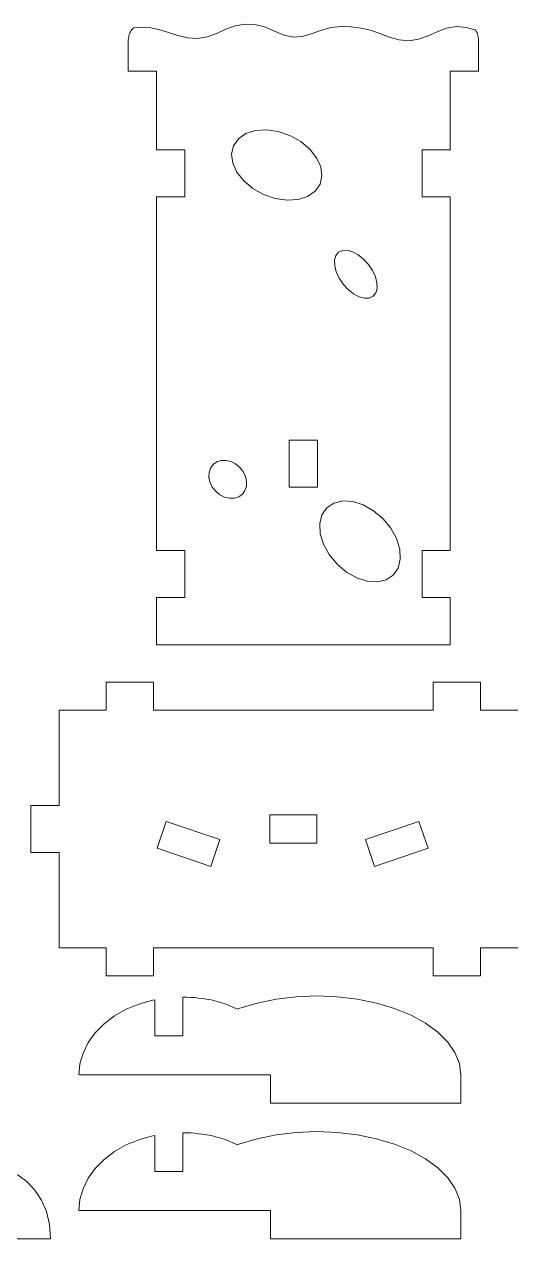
# Model space of a CAD drawing. Header units: millimetres. Extents: x -131 to 131, y -103 to 103.
# Drawn here: x -40.8 to 10.9, y -102.9 to 26 of the extents above; entities that cross this region are included whole.
import ezdxf

# ---------------------------------------------------------------- set-up
doc = ezdxf.new("R2010")
doc.units = ezdxf.units.MM
doc.header["$MEASUREMENT"] = 0
doc.layers.add('Camada 1', color=7, linetype='Continuous')

msp = doc.modelspace()

# ---------------------------------------------------------------- linework, layer by layer
at = {"layer": 'Camada 1', "color": 250, "lineweight": 20}
for points, knots in [([(-25.4898, 25.1605), (-25.4898, 25.1605), (-24.4826, 24.8338), (-24.4826, 24.8338), (-24.4826, 24.8338), (-24.4826, 24.8338), (-23.4493, 24.5841), (-23.4493, 24.5841), (-23.4493, 24.5841), (-23.4493, 24.5841), (-22.4019, 24.5104), (-22.4019, 24.5104), (-22.4019, 24.5104), (-22.4019, 24.5104), (-21.3644, 24.6864), (-21.3644, 24.6864), (-21.3644, 24.6864), (-21.3644, 24.6864), (-20.3664, 25.0575), (-20.3664, 25.0575), (-20.3664, 25.0575), (-20.3664, 25.0575), (-19.3991, 25.5006), (-19.3991, 25.5006), (-19.3991, 25.5006), (-19.3991, 25.5006), (-18.399, 25.8527), (-18.399, 25.8527), (-18.399, 25.8527), (-18.399, 25.8527), (-17.3572, 26.0284), (-17.3572, 26.0284), (-17.3572, 26.0284), (-17.3572, 26.0284), (-16.3017, 25.9959), (-16.3017, 25.9959), (-16.3017, 25.9959), (-16.3017, 25.9959), (-15.2719, 25.7514), (-15.2719, 25.7514), (-15.2719, 25.7514), (-15.2719, 25.7514), (-13.3183, 24.9016), (-13.3183, 24.9016), (-13.3183, 24.9016), (-13.3183, 24.9016), (-12.2829, 24.6677), (-12.2829, 24.6677), (-12.2829, 24.6677), (-12.2829, 24.6677), (-11.2407, 24.7404), (-11.2407, 24.7404), (-11.2407, 24.7404), (-11.2407, 24.7404), (-10.2223, 25.049), (-10.2223, 25.049), (-10.2223, 25.049), (-10.2223, 25.049), (-9.2239, 25.4064), (-9.2239, 25.4064), (-9.2239, 25.4064), (-9.2239, 25.4064), (-8.2062, 25.6706), (-8.2062, 25.6706), (-8.2062, 25.6706), (-8.2062, 25.6706), (-7.158, 25.786), (-7.158, 25.786), (-7.158, 25.786), (-7.158, 25.786), (-6.1015, 25.7687), (-6.1015, 25.7687), (-6.1015, 25.7687), (-6.1015, 25.7687), (-5.0541, 25.6339), (-5.0541, 25.6339), (-5.0541, 25.6339), (-5.0541, 25.6339), (-4.0275, 25.3874), (-4.0275, 25.3874), (-4.0275, 25.3874), (-4.0275, 25.3874), (-3.0284, 25.042), (-3.0284, 25.042), (-3.0284, 25.042), (-3.0284, 25.042), (-2.0332, 24.673), (-2.0332, 24.673), (-2.0332, 24.673), (-2.0332, 24.673), (-1.0074, 24.3876), (-1.0074, 24.3876), (-1.0074, 24.3876), (-1.0074, 24.3876), (0.0404, 24.2835), (0.0404, 24.2835), (0.0404, 24.2835), (0.0404, 24.2835), (1.079, 24.4359), (1.079, 24.4359), (1.079, 24.4359), (1.079, 24.4359), (2.0826, 24.7922), (2.0826, 24.7922), (2.0826, 24.7922), (2.0826, 24.7922), (3.0517, 25.2304), (3.0517, 25.2304), (3.0517, 25.2304), (3.0517, 25.2304), (4.0486, 25.6001), (4.0486, 25.6001), (4.0486, 25.6001), (4.0486, 25.6001), (5.0883, 25.7807), (5.0883, 25.7807), (5.0883, 25.7807), (5.0883, 25.7807), (6.1336, 25.7006), (6.1336, 25.7006), (6.1336, 25.7006), (6.1336, 25.7006), (7.0931, 25.4286), (7.0931, 25.4286), (7.0931, 25.4286), (7.0931, 25.4286), (7.1457, 25.3577), (7.1457, 25.3577), (7.1457, 25.3577), (7.1457, 25.3577), (7.2162, 25.2399), (7.2162, 25.2399), (7.2162, 25.2399), (7.2162, 25.2399), (7.2776, 25.1129), (7.2776, 25.1129), (7.2776, 25.1129), (7.2776, 25.1129), (7.3295, 24.976), (7.3295, 24.976), (7.3295, 24.976), (7.3295, 24.976), (7.3718, 24.8303), (7.3718, 24.8303), (7.3718, 24.8303), (7.3718, 24.8303), (7.4046, 24.6747), (7.4046, 24.6747), (7.4046, 24.6747), (7.4046, 24.6747), (7.4283, 24.51), (7.4283, 24.51), (7.4283, 24.51), (7.4283, 24.51), (7.4424, 24.3357), (7.4424, 24.3357), (7.4424, 24.3357), (7.4424, 24.3357), (7.4469, 24.1519), (7.4469, 24.1519), (7.4469, 24.1519), (7.4469, 24.1519), (7.4431, 21.0485), (7.4431, 21.0485), (7.4431, 21.0485), (7.4431, 21.0485), (4.443, 21.0485), (4.443, 21.0485), (4.443, 21.0485), (4.443, 21.0485), (4.443, 12.6972), (4.443, 12.6972), (4.443, 12.6972), (4.443, 12.6972), (1.443, 12.6972), (1.443, 12.6972), (1.443, 12.6972), (1.443, 12.6972), (1.443, 7.6973), (1.443, 7.6973), (1.443, 7.6973), (1.443, 7.6973), (4.443, 7.6973), (4.443, 7.6973), (4.443, 7.6973), (4.443, 7.6973), (4.443, -29.8308), (4.443, -29.8308), (4.443, -29.8308), (4.443, -29.8308), (1.443, -29.8308), (1.443, -29.8308), (1.443, -29.8308), (1.443, -29.8308), (1.443, -34.8308), (1.443, -34.8308), (1.443, -34.8308), (1.443, -34.8308), (4.443, -34.8308), (4.443, -34.8308), (4.443, -34.8308), (4.443, -34.8308), (4.443, -39.831), (4.443, -39.831), (4.443, -39.831), (4.443, -39.831), (-26.757, -39.831), (-26.757, -39.831), (-26.757, -39.831), (-26.757, -39.831), (-26.757, -34.8308), (-26.757, -34.8308), (-26.757, -34.8308), (-26.757, -34.8308), (-23.757, -34.8308), (-23.757, -34.8308), (-23.757, -34.8308), (-23.757, -34.8308), (-23.757, -29.8308), (-23.757, -29.8308), (-23.757, -29.8308), (-23.757, -29.8308), (-26.757, -29.8308), (-26.757, -29.8308), (-26.757, -29.8308), (-26.757, -29.8308), (-26.757, 7.6973), (-26.757, 7.6973), (-26.757, 7.6973), (-26.757, 7.6973), (-23.757, 7.6973), (-23.757, 7.6973), (-23.757, 7.6973), (-23.757, 7.6973), (-23.757, 12.6972), (-23.757, 12.6972), (-23.757, 12.6972), (-23.757, 12.6972), (-26.757, 12.6972), (-26.757, 12.6972), (-26.757, 12.6972), (-26.757, 12.6972), (-26.757, 21.0485), (-26.757, 21.0485), (-26.757, 21.0485), (-26.757, 21.0485), (-29.757, 21.0485), (-29.757, 21.0485), (-29.757, 21.0485), (-29.757, 21.0485), (-29.7528, 24.1519), (-29.7528, 24.1519), (-29.7528, 24.1519), (-29.7528, 24.1519), (-29.7482, 24.3357), (-29.7482, 24.3357), (-29.7482, 24.3357), (-29.7482, 24.3357), (-29.7341, 24.51), (-29.7341, 24.51), (-29.7341, 24.51), (-29.7341, 24.51), (-29.7108, 24.6747), (-29.7108, 24.6747), (-29.7108, 24.6747), (-29.7108, 24.6747), (-29.6776, 24.8303), (-29.6776, 24.8303), (-29.6776, 24.8303), (-29.6776, 24.8303), (-29.6353, 24.976), (-29.6353, 24.976), (-29.6353, 24.976), (-29.6353, 24.976), (-29.5838, 25.1129), (-29.5838, 25.1129), (-29.5838, 25.1129), (-29.5838, 25.1129), (-29.5228, 25.2399), (-29.5228, 25.2399), (-29.5228, 25.2399), (-29.5228, 25.2399), (-29.4522, 25.3577), (-29.4522, 25.3577), (-29.4522, 25.3577), (-29.4522, 25.3577), (-29.3721, 25.466), (-29.3721, 25.466), (-29.3721, 25.466), (-29.3721, 25.466), (-29.2829, 25.5648), (-29.2829, 25.5648), (-29.2829, 25.5648), (-29.2829, 25.5648), (-29.2024, 25.6378), (-29.2024, 25.6378), (-29.2024, 25.6378), (-29.2024, 25.6378), (-28.5787, 25.7373), (-28.5787, 25.7373), (-28.5787, 25.7373), (-28.5787, 25.7373), (-27.5345, 25.6996), (-27.5345, 25.6996), (-27.5345, 25.6996), (-27.5345, 25.6996), (-26.4998, 25.4777), (-26.4998, 25.4777), (-26.4998, 25.4777), (-26.4998, 25.4777), (-25.4898, 25.1605), (-25.4898, 25.1605)], [0, 0, 0, 0, 0.01282051, 0.01282051, 0.01282051, 0.01282051, 0.02564103, 0.02564103, 0.02564103, 0.02564103, 0.03846154, 0.03846154, 0.03846154, 0.03846154, 0.05128205, 0.05128205, 0.05128205, 0.05128205, 0.06410256, 0.06410256, 0.06410256, 0.06410256, 0.07692308, 0.07692308, 0.07692308, 0.07692308, 0.08974359, 0.08974359, 0.08974359, 0.08974359, 0.1025641, 0.1025641, 0.1025641, 0.1025641, 0.11538462, 0.11538462, 0.11538462, 0.11538462, 0.12820513, 0.12820513, 0.12820513, 0.12820513, 0.14102564, 0.14102564, 0.14102564, 0.14102564, 0.15384615, 0.15384615, 0.15384615, 0.15384615, 0.16666667, 0.16666667, 0.16666667, 0.16666667, 0.17948718, 0.17948718, 0.17948718, 0.17948718, 0.19230769, 0.19230769, 0.19230769, 0.19230769, 0.20512821, 0.20512821, 0.20512821, 0.20512821, 0.21794872, 0.21794872, 0.21794872, 0.21794872, 0.23076923, 0.23076923, 0.23076923, 0.23076923, 0.24358974, 0.24358974, 0.24358974, 0.24358974, 0.25641026, 0.25641026, 0.25641026, 0.25641026, 0.26923077, 0.26923077, 0.26923077, 0.26923077, 0.28205128, 0.28205128, 0.28205128, 0.28205128, 0.29487179, 0.29487179, 0.29487179, 0.29487179, 0.30769231, 0.30769231, 0.30769231, 0.30769231, 0.32051282, 0.32051282, 0.32051282, 0.32051282, 0.33333333, 0.33333333, 0.33333333, 0.33333333, 0.34615385, 0.34615385, 0.34615385, 0.34615385, 0.35897436, 0.35897436, 0.35897436, 0.35897436, 0.37179487, 0.37179487, 0.37179487, 0.37179487, 0.38461538, 0.38461538, 0.38461538, 0.38461538, 0.3974359, 0.3974359, 0.3974359, 0.3974359, 0.41025641, 0.41025641, 0.41025641, 0.41025641, 0.42307692, 0.42307692, 0.42307692, 0.42307692, 0.43589744, 0.43589744, 0.43589744, 0.43589744, 0.44871795, 0.44871795, 0.44871795, 0.44871795, 0.46153846, 0.46153846, 0.46153846, 0.46153846, 0.47435897, 0.47435897, 0.47435897, 0.47435897, 0.48717949, 0.48717949, 0.48717949, 0.48717949, 0.5, 0.5, 0.5, 0.5, 0.51282051, 0.51282051, 0.51282051, 0.51282051, 0.52564103, 0.52564103, 0.52564103, 0.52564103, 0.53846154, 0.53846154, 0.53846154, 0.53846154, 0.55128205, 0.55128205, 0.55128205, 0.55128205, 0.56410256, 0.56410256, 0.56410256, 0.56410256, 0.57692308, 0.57692308, 0.57692308, 0.57692308, 0.58974359, 0.58974359, 0.58974359, 0.58974359, 0.6025641, 0.6025641, 0.6025641, 0.6025641, 0.61538462, 0.61538462, 0.61538462, 0.61538462, 0.62820513, 0.62820513, 0.62820513, 0.62820513, 0.64102564, 0.64102564, 0.64102564, 0.64102564, 0.65384615, 0.65384615, 0.65384615, 0.65384615, 0.66666667, 0.66666667, 0.66666667, 0.66666667, 0.67948718, 0.67948718, 0.67948718, 0.67948718, 0.69230769, 0.69230769, 0.69230769, 0.69230769, 0.70512821, 0.70512821, 0.70512821, 0.70512821, 0.71794872, 0.71794872, 0.71794872, 0.71794872, 0.73076923, 0.73076923, 0.73076923, 0.73076923, 0.74358974, 0.74358974, 0.74358974, 0.74358974, 0.75641026, 0.75641026, 0.75641026, 0.75641026, 0.76923077, 0.76923077, 0.76923077, 0.76923077, 0.78205128, 0.78205128, 0.78205128, 0.78205128, 0.79487179, 0.79487179, 0.79487179, 0.79487179, 0.80769231, 0.80769231, 0.80769231, 0.80769231, 0.82051282, 0.82051282, 0.82051282, 0.82051282, 0.83333333, 0.83333333, 0.83333333, 0.83333333, 0.84615385, 0.84615385, 0.84615385, 0.84615385, 0.85897436, 0.85897436, 0.85897436, 0.85897436, 0.87179487, 0.87179487, 0.87179487, 0.87179487, 0.88461538, 0.88461538, 0.88461538, 0.88461538, 0.8974359, 0.8974359, 0.8974359, 0.8974359, 0.91025641, 0.91025641, 0.91025641, 0.91025641, 0.92307692, 0.92307692, 0.92307692, 0.92307692, 0.93589744, 0.93589744, 0.93589744, 0.93589744, 0.94871795, 0.94871795, 0.94871795, 0.94871795, 0.96153846, 0.96153846, 0.96153846, 0.96153846, 0.97435897, 0.97435897, 0.97435897, 0.97435897, 0.98717949, 0.98717949, 0.98717949, 0.98717949, 1, 1, 1, 1]), ([(-12.6572, -18.1197), (-12.6572, -18.1197), (-12.6572, -23.1196), (-12.6572, -23.1196), (-12.6572, -23.1196), (-12.6572, -23.1196), (-9.6571, -23.1196), (-9.6571, -23.1196), (-9.6571, -23.1196), (-9.6571, -23.1196), (-9.6571, -18.1197), (-9.6571, -18.1197), (-9.6571, -18.1197), (-9.6571, -18.1197), (-12.6572, -18.1197), (-12.6572, -18.1197)], [0, 0, 0, 0, 0.25, 0.25, 0.25, 0.25, 0.5, 0.5, 0.5, 0.5, 0.75, 0.75, 0.75, 0.75, 1, 1, 1, 1]), ([(15.6307, -56.8885), (15.6307, -56.8885), (15.6307, -61.8888), (15.6307, -61.8888), (15.6307, -61.8888), (15.6307, -61.8888), (12.6307, -61.8888), (12.6307, -61.8888), (12.6307, -61.8888), (12.6307, -61.8888), (12.6307, -71.9888), (12.6307, -71.9888), (12.6307, -71.9888), (12.6307, -71.9888), (7.6304, -71.9888), (7.6304, -71.9888), (7.6304, -71.9888), (7.6304, -71.9888), (7.6304, -74.9885), (7.6304, -74.9885), (7.6304, -74.9885), (7.6304, -74.9885), (2.6305, -74.9885), (2.6305, -74.9885), (2.6305, -74.9885), (2.6305, -74.9885), (2.6305, -71.9888), (2.6305, -71.9888), (2.6305, -71.9888), (2.6305, -71.9888), (-27.0925, -71.9888), (-27.0925, -71.9888), (-27.0925, -71.9888), (-27.0925, -71.9888), (-27.0925, -74.9885), (-27.0925, -74.9885), (-27.0925, -74.9885), (-27.0925, -74.9885), (-32.0927, -74.9885), (-32.0927, -74.9885), (-32.0927, -74.9885), (-32.0927, -74.9885), (-32.0927, -71.9888), (-32.0927, -71.9888), (-32.0927, -71.9888), (-32.0927, -71.9888), (-37.0927, -71.9888), (-37.0927, -71.9888), (-37.0927, -71.9888), (-37.0927, -71.9888), (-37.0927, -61.8888), (-37.0927, -61.8888), (-37.0927, -61.8888), (-37.0927, -61.8888), (-40.0927, -61.8888), (-40.0927, -61.8888), (-40.0927, -61.8888), (-40.0927, -61.8888), (-40.0927, -56.8885), (-40.0927, -56.8885), (-40.0927, -56.8885), (-40.0927, -56.8885), (-37.0927, -56.8885), (-37.0927, -56.8885), (-37.0927, -56.8885), (-37.0927, -56.8885), (-37.0927, -46.7885), (-37.0927, -46.7885), (-37.0927, -46.7885), (-37.0927, -46.7885), (-32.0927, -46.7885), (-32.0927, -46.7885), (-32.0927, -46.7885), (-32.0927, -46.7885), (-32.0927, -43.7888), (-32.0927, -43.7888), (-32.0927, -43.7888), (-32.0927, -43.7888), (-27.0925, -43.7888), (-27.0925, -43.7888), (-27.0925, -43.7888), (-27.0925, -43.7888), (-27.0925, -46.7885), (-27.0925, -46.7885), (-27.0925, -46.7885), (-27.0925, -46.7885), (2.6305, -46.7885), (2.6305, -46.7885), (2.6305, -46.7885), (2.6305, -46.7885), (2.6305, -43.7888), (2.6305, -43.7888), (2.6305, -43.7888), (2.6305, -43.7888), (7.6304, -43.7888), (7.6304, -43.7888), (7.6304, -43.7888), (7.6304, -43.7888), (7.6304, -46.7885), (7.6304, -46.7885), (7.6304, -46.7885), (7.6304, -46.7885), (12.6307, -46.7885), (12.6307, -46.7885), (12.6307, -46.7885), (12.6307, -46.7885), (12.6307, -56.8885), (12.6307, -56.8885), (12.6307, -56.8885), (12.6307, -56.8885), (15.6307, -56.8885), (15.6307, -56.8885)], [0, 0, 0, 0, 0.03571429, 0.03571429, 0.03571429, 0.03571429, 0.07142857, 0.07142857, 0.07142857, 0.07142857, 0.10714286, 0.10714286, 0.10714286, 0.10714286, 0.14285714, 0.14285714, 0.14285714, 0.14285714, 0.17857143, 0.17857143, 0.17857143, 0.17857143, 0.21428571, 0.21428571, 0.21428571, 0.21428571, 0.25, 0.25, 0.25, 0.25, 0.28571429, 0.28571429, 0.28571429, 0.28571429, 0.32142857, 0.32142857, 0.32142857, 0.32142857, 0.35714286, 0.35714286, 0.35714286, 0.35714286, 0.39285714, 0.39285714, 0.39285714, 0.39285714, 0.42857143, 0.42857143, 0.42857143, 0.42857143, 0.46428571, 0.46428571, 0.46428571, 0.46428571, 0.5, 0.5, 0.5, 0.5, 0.53571429, 0.53571429, 0.53571429, 0.53571429, 0.57142857, 0.57142857, 0.57142857, 0.57142857, 0.60714286, 0.60714286, 0.60714286, 0.60714286, 0.64285714, 0.64285714, 0.64285714, 0.64285714, 0.67857143, 0.67857143, 0.67857143, 0.67857143, 0.71428571, 0.71428571, 0.71428571, 0.71428571, 0.75, 0.75, 0.75, 0.75, 0.78571429, 0.78571429, 0.78571429, 0.78571429, 0.82142857, 0.82142857, 0.82142857, 0.82142857, 0.85714286, 0.85714286, 0.85714286, 0.85714286, 0.89285714, 0.89285714, 0.89285714, 0.89285714, 0.92857143, 0.92857143, 0.92857143, 0.92857143, 0.96428571, 0.96428571, 0.96428571, 0.96428571, 1, 1, 1, 1]), ([(-14.7311, -57.8887), (-14.7311, -57.8887), (-14.7311, -60.8887), (-14.7311, -60.8887), (-14.7311, -60.8887), (-14.7311, -60.8887), (-9.7309, -60.8887), (-9.7309, -60.8887), (-9.7309, -60.8887), (-9.7309, -60.8887), (-9.7309, -57.8887), (-9.7309, -57.8887), (-9.7309, -57.8887), (-9.7309, -57.8887), (-14.7311, -57.8887), (-14.7311, -57.8887)], [0, 0, 0, 0, 0.25, 0.25, 0.25, 0.25, 0.5, 0.5, 0.5, 0.5, 0.75, 0.75, 0.75, 0.75, 1, 1, 1, 1]), ([(-20.0351, -60.5162), (-20.0351, -60.5162), (-25.7149, -58.5826), (-25.7149, -58.5826), (-25.7149, -58.5826), (-25.7149, -58.5826), (-26.6818, -61.4224), (-26.6818, -61.4224), (-26.6818, -61.4224), (-26.6818, -61.4224), (-21.0018, -63.356), (-21.0018, -63.356), (-21.0018, -63.356), (-21.0018, -63.356), (-20.0351, -60.5162), (-20.0351, -60.5162)], [0, 0, 0, 0, 0.25, 0.25, 0.25, 0.25, 0.5, 0.5, 0.5, 0.5, 0.75, 0.75, 0.75, 0.75, 1, 1, 1, 1]), ([(-4.5697, -60.5162), (-4.5697, -60.5162), (-3.6031, -63.356), (-3.6031, -63.356), (-3.6031, -63.356), (-3.6031, -63.356), (2.077, -61.4224), (2.077, -61.4224), (2.077, -61.4224), (2.077, -61.4224), (1.11, -58.5826), (1.11, -58.5826), (1.11, -58.5826), (1.11, -58.5826), (-4.5697, -60.5162), (-4.5697, -60.5162)], [0, 0, 0, 0, 0.25, 0.25, 0.25, 0.25, 0.5, 0.5, 0.5, 0.5, 0.75, 0.75, 0.75, 0.75, 1, 1, 1, 1]), ([(-52.9913, -98.7816), (-52.9913, -98.7816), (-52.2981, -97.7377), (-52.2981, -97.7377), (-52.2981, -97.7377), (-52.2981, -97.7377), (-51.4602, -96.8544), (-51.4602, -96.8544), (-51.4602, -96.8544), (-51.4602, -96.8544), (-50.5024, -96.1319), (-50.5024, -96.1319), (-50.5024, -96.1319), (-50.5024, -96.1319), (-49.4483, -95.5696), (-49.4483, -95.5696), (-49.4483, -95.5696), (-49.4483, -95.5696), (-48.982, -95.4034), (-48.982, -95.4034), (-48.982, -95.4034), (-48.982, -95.4034), (-48.8215, -95.2111), (-48.8215, -95.2111), (-48.8215, -95.2111), (-48.8215, -95.2111), (-48.6796, -94.7737), (-48.6796, -94.7737), (-48.6796, -94.7737), (-48.6796, -94.7737), (-48.5562, -94.1182), (-48.5562, -94.1182), (-48.5562, -94.1182), (-48.5562, -94.1182), (-48.4503, -93.2723), (-48.4503, -93.2723), (-48.4503, -93.2723), (-48.4503, -93.2723), (-48.3621, -92.2633), (-48.3621, -92.2633), (-48.3621, -92.2633), (-48.3621, -92.2633), (-48.2912, -91.1186), (-48.2912, -91.1186), (-48.2912, -91.1186), (-48.2912, -91.1186), (-48.2376, -89.8655), (-48.2376, -89.8655), (-48.2376, -89.8655), (-48.2376, -89.8655), (-48.2009, -88.5316), (-48.2009, -88.5316), (-48.2009, -88.5316), (-48.2009, -88.5316), (-48.1805, -87.1442), (-48.1805, -87.1442), (-48.1805, -87.1442), (-48.1805, -87.1442), (-48.1769, -85.7306), (-48.1769, -85.7306), (-48.1769, -85.7306), (-48.1769, -85.7306), (-48.1889, -84.3184), (-48.1889, -84.3184), (-48.1889, -84.3184), (-48.1889, -84.3184), (-48.2172, -82.9348), (-48.2172, -82.9348), (-48.2172, -82.9348), (-48.2172, -82.9348), (-48.2609, -81.6073), (-48.2609, -81.6073), (-48.2609, -81.6073), (-48.2609, -81.6073), (-48.3198, -80.3631), (-48.3198, -80.3631), (-48.3198, -80.3631), (-48.3198, -80.3631), (-48.3939, -79.23), (-48.3939, -79.23), (-48.3939, -79.23), (-48.3939, -79.23), (-48.4831, -78.2348), (-48.4831, -78.2348), (-48.4831, -78.2348), (-48.4831, -78.2348), (-48.5865, -77.4054), (-48.5865, -77.4054), (-48.5865, -77.4054), (-48.5865, -77.4054), (-48.7043, -76.769), (-48.7043, -76.769), (-48.7043, -76.769), (-48.7043, -76.769), (-48.8363, -76.353), (-48.8363, -76.353), (-48.8363, -76.353), (-48.8363, -76.353), (-48.982, -76.1848), (-48.982, -76.1848), (-48.982, -76.1848), (-48.982, -76.1848), (-48.982, -67.1851), (-48.982, -67.1851), (-48.982, -67.1851), (-48.982, -67.1851), (-42.9819, -67.1851), (-42.9819, -67.1851), (-42.9819, -67.1851), (-42.9819, -67.1851), (-42.9819, -76.1848), (-42.9819, -76.1848), (-42.9819, -76.1848), (-42.9819, -76.1848), (-43.1276, -76.353), (-43.1276, -76.353), (-43.1276, -76.353), (-43.1276, -76.353), (-43.2592, -76.769), (-43.2592, -76.769), (-43.2592, -76.769), (-43.2592, -76.769), (-43.377, -77.4054), (-43.377, -77.4054), (-43.377, -77.4054), (-43.377, -77.4054), (-43.4808, -78.2348), (-43.4808, -78.2348), (-43.4808, -78.2348), (-43.4808, -78.2348), (-43.5697, -79.23), (-43.5697, -79.23), (-43.5697, -79.23), (-43.5697, -79.23), (-43.6437, -80.3631), (-43.6437, -80.3631), (-43.6437, -80.3631), (-43.6437, -80.3631), (-43.7027, -81.6073), (-43.7027, -81.6073), (-43.7027, -81.6073), (-43.7027, -81.6073), (-43.7464, -82.9348), (-43.7464, -82.9348), (-43.7464, -82.9348), (-43.7464, -82.9348), (-43.7746, -84.3184), (-43.7746, -84.3184), (-43.7746, -84.3184), (-43.7746, -84.3184), (-43.787, -85.7306), (-43.787, -85.7306), (-43.787, -85.7306), (-43.787, -85.7306), (-43.7831, -87.1442), (-43.7831, -87.1442), (-43.7831, -87.1442), (-43.7831, -87.1442), (-43.763, -88.5316), (-43.763, -88.5316), (-43.763, -88.5316), (-43.763, -88.5316), (-43.7259, -89.8655), (-43.7259, -89.8655), (-43.7259, -89.8655), (-43.7259, -89.8655), (-43.6723, -91.1186), (-43.6723, -91.1186), (-43.6723, -91.1186), (-43.6723, -91.1186), (-43.6018, -92.2633), (-43.6018, -92.2633), (-43.6018, -92.2633), (-43.6018, -92.2633), (-43.5136, -93.2723), (-43.5136, -93.2723), (-43.5136, -93.2723), (-43.5136, -93.2723), (-43.4077, -94.1182), (-43.4077, -94.1182), (-43.4077, -94.1182), (-43.4077, -94.1182), (-43.2839, -94.7737), (-43.2839, -94.7737), (-43.2839, -94.7737), (-43.2839, -94.7737), (-43.1421, -95.2111), (-43.1421, -95.2111), (-43.1421, -95.2111), (-43.1421, -95.2111), (-42.9819, -95.4034), (-42.9819, -95.4034), (-42.9819, -95.4034), (-42.9819, -95.4034), (-42.5152, -95.5696), (-42.5152, -95.5696), (-42.5152, -95.5696), (-42.5152, -95.5696), (-41.4611, -96.1319), (-41.4611, -96.1319), (-41.4611, -96.1319), (-41.4611, -96.1319), (-40.5033, -96.8544), (-40.5033, -96.8544), (-40.5033, -96.8544), (-40.5033, -96.8544), (-39.6658, -97.7377), (-39.6658, -97.7377), (-39.6658, -97.7377), (-39.6658, -97.7377), (-38.9723, -98.7816), (-38.9723, -98.7816), (-38.9723, -98.7816), (-38.9723, -98.7816), (-38.4473, -99.986), (-38.4473, -99.986), (-38.4473, -99.986), (-38.4473, -99.986), (-38.1147, -101.3512), (-38.1147, -101.3512), (-38.1147, -101.3512), (-38.1147, -101.3512), (-37.9986, -102.877), (-37.9986, -102.877), (-37.9986, -102.877), (-37.9986, -102.877), (-44.4819, -102.877), (-44.4819, -102.877), (-44.4819, -102.877), (-44.4819, -102.877), (-44.4819, -98.7467), (-44.4819, -98.7467), (-44.4819, -98.7467), (-44.4819, -98.7467), (-47.482, -98.7467), (-47.482, -98.7467), (-47.482, -98.7467), (-47.482, -98.7467), (-47.482, -102.877), (-47.482, -102.877), (-47.482, -102.877), (-47.482, -102.877), (-53.9653, -102.877), (-53.9653, -102.877), (-53.9653, -102.877), (-53.9653, -102.877), (-53.8489, -101.3512), (-53.8489, -101.3512), (-53.8489, -101.3512), (-53.8489, -101.3512), (-53.5162, -99.986), (-53.5162, -99.986), (-53.5162, -99.986), (-53.5162, -99.986), (-52.9913, -98.7816), (-52.9913, -98.7816)], [0, 0, 0, 0, 0.015625, 0.015625, 0.015625, 0.015625, 0.03125, 0.03125, 0.03125, 0.03125, 0.046875, 0.046875, 0.046875, 0.046875, 0.0625, 0.0625, 0.0625, 0.0625, 0.078125, 0.078125, 0.078125, 0.078125, 0.09375, 0.09375, 0.09375, 0.09375, 0.109375, 0.109375, 0.109375, 0.109375, 0.125, 0.125, 0.125, 0.125, 0.140625, 0.140625, 0.140625, 0.140625, 0.15625, 0.15625, 0.15625, 0.15625, 0.171875, 0.171875, 0.171875, 0.171875, 0.1875, 0.1875, 0.1875, 0.1875, 0.203125, 0.203125, 0.203125, 0.203125, 0.21875, 0.21875, 0.21875, 0.21875, 0.234375, 0.234375, 0.234375, 0.234375, 0.25, 0.25, 0.25, 0.25, 0.265625, 0.265625, 0.265625, 0.265625, 0.28125, 0.28125, 0.28125, 0.28125, 0.296875, 0.296875, 0.296875, 0.296875, 0.3125, 0.3125, 0.3125, 0.3125, 0.328125, 0.328125, 0.328125, 0.328125, 0.34375, 0.34375, 0.34375, 0.34375, 0.359375, 0.359375, 0.359375, 0.359375, 0.375, 0.375, 0.375, 0.375, 0.390625, 0.390625, 0.390625, 0.390625, 0.40625, 0.40625, 0.40625, 0.40625, 0.421875, 0.421875, 0.421875, 0.421875, 0.4375, 0.4375, 0.4375, 0.4375, 0.453125, 0.453125, 0.453125, 0.453125, 0.46875, 0.46875, 0.46875, 0.46875, 0.484375, 0.484375, 0.484375, 0.484375, 0.5, 0.5, 0.5, 0.5, 0.515625, 0.515625, 0.515625, 0.515625, 0.53125, 0.53125, 0.53125, 0.53125, 0.546875, 0.546875, 0.546875, 0.546875, 0.5625, 0.5625, 0.5625, 0.5625, 0.578125, 0.578125, 0.578125, 0.578125, 0.59375, 0.59375, 0.59375, 0.59375, 0.609375, 0.609375, 0.609375, 0.609375, 0.625, 0.625, 0.625, 0.625, 0.640625, 0.640625, 0.640625, 0.640625, 0.65625, 0.65625, 0.65625, 0.65625, 0.671875, 0.671875, 0.671875, 0.671875, 0.6875, 0.6875, 0.6875, 0.6875, 0.703125, 0.703125, 0.703125, 0.703125, 0.71875, 0.71875, 0.71875, 0.71875, 0.734375, 0.734375, 0.734375, 0.734375, 0.75, 0.75, 0.75, 0.75, 0.765625, 0.765625, 0.765625, 0.765625, 0.78125, 0.78125, 0.78125, 0.78125, 0.796875, 0.796875, 0.796875, 0.796875, 0.8125, 0.8125, 0.8125, 0.8125, 0.828125, 0.828125, 0.828125, 0.828125, 0.84375, 0.84375, 0.84375, 0.84375, 0.859375, 0.859375, 0.859375, 0.859375, 0.875, 0.875, 0.875, 0.875, 0.890625, 0.890625, 0.890625, 0.890625, 0.90625, 0.90625, 0.90625, 0.90625, 0.921875, 0.921875, 0.921875, 0.921875, 0.9375, 0.9375, 0.9375, 0.9375, 0.953125, 0.953125, 0.953125, 0.953125, 0.96875, 0.96875, 0.96875, 0.96875, 0.984375, 0.984375, 0.984375, 0.984375, 1, 1, 1, 1]), ([(-29.9609, -78.5113), (-29.9609, -78.5113), (-29.449, -78.2993), (-29.449, -78.2993), (-29.449, -78.2993), (-29.449, -78.2993), (-29.0723, -78.1494), (-29.0723, -78.1494), (-29.0723, -78.1494), (-29.0723, -78.1494), (-28.693, -78.0108), (-28.693, -78.0108), (-28.693, -78.0108), (-28.693, -78.0108), (-28.3113, -77.8834), (-28.3113, -77.8834), (-28.3113, -77.8834), (-28.3113, -77.8834), (-27.9271, -77.7673), (-27.9271, -77.7673), (-27.9271, -77.7673), (-27.9271, -77.7673), (-27.5408, -77.6626), (-27.5408, -77.6626), (-27.5408, -77.6626), (-27.5408, -77.6626), (-27.1517, -77.5691), (-27.1517, -77.5691), (-27.1517, -77.5691), (-27.1517, -77.5691), (-26.9492, -77.5267), (-26.9492, -77.5267), (-26.9492, -77.5267), (-26.9492, -77.5267), (-26.9492, -81.3466), (-26.9492, -81.3466), (-26.9492, -81.3466), (-26.9492, -81.3466), (-23.9492, -81.3466), (-23.9492, -81.3466), (-23.9492, -81.3466), (-23.9492, -81.3466), (-23.9492, -77.2283), (-23.9492, -77.2283), (-23.9492, -77.2283), (-23.9492, -77.2283), (-23.5407, -77.2364), (-23.5407, -77.2364), (-23.5407, -77.2364), (-23.5407, -77.2364), (-23.1272, -77.2562), (-23.1272, -77.2562), (-23.1272, -77.2562), (-23.1272, -77.2562), (-22.7113, -77.2869), (-22.7113, -77.2869), (-22.7113, -77.2869), (-22.7113, -77.2869), (-22.2929, -77.3288), (-22.2929, -77.3288), (-22.2929, -77.3288), (-22.2929, -77.3288), (-21.8724, -77.3825), (-21.8724, -77.3825), (-21.8724, -77.3825), (-21.8724, -77.3825), (-21.4491, -77.447), (-21.4491, -77.447), (-21.4491, -77.447), (-21.4491, -77.447), (-20.9446, -77.5306), (-20.9446, -77.5306), (-20.9446, -77.5306), (-20.9446, -77.5306), (-19.4792, -77.9465), (-19.4792, -77.9465), (-19.4792, -77.9465), (-19.4792, -77.9465), (-18.152, -78.4976), (-18.152, -78.4976), (-18.152, -78.4976), (-18.152, -78.4976), (-18.0003, -78.4355), (-18.0003, -78.4355), (-18.0003, -78.4355), (-18.0003, -78.4355), (-16.0854, -77.8629), (-16.0854, -77.8629), (-16.0854, -77.8629), (-16.0854, -77.8629), (-14.0418, -77.4456), (-14.0418, -77.4456), (-14.0418, -77.4456), (-14.0418, -77.4456), (-11.9103, -77.192), (-11.9103, -77.192), (-11.9103, -77.192), (-11.9103, -77.192), (-9.7344, -77.1066), (-9.7344, -77.1066), (-9.7344, -77.1066), (-9.7344, -77.1066), (-7.5585, -77.192), (-7.5585, -77.192), (-7.5585, -77.192), (-7.5585, -77.192), (-5.427, -77.4456), (-5.427, -77.4456), (-5.427, -77.4456), (-5.427, -77.4456), (-3.383, -77.8629), (-3.383, -77.8629), (-3.383, -77.8629), (-3.383, -77.8629), (-1.4684, -78.4355), (-1.4684, -78.4355), (-1.4684, -78.4355), (-1.4684, -78.4355), (0.2778, -79.1513), (0.2778, -79.1513), (0.2778, -79.1513), (0.2778, -79.1513), (1.8201, -79.9955), (1.8201, -79.9955), (1.8201, -79.9955), (1.8201, -79.9955), (3.1275, -80.9515), (3.1275, -80.9515), (3.1275, -80.9515), (3.1275, -80.9515), (4.1728, -82), (4.1728, -82), (4.1728, -82), (4.1728, -82), (4.9352, -83.1186), (4.9352, -83.1186), (4.9352, -83.1186), (4.9352, -83.1186), (5.3991, -84.2856), (5.3991, -84.2856), (5.3991, -84.2856), (5.3991, -84.2856), (5.5547, -85.4769), (5.5547, -85.4769), (5.5547, -85.4769), (5.5547, -85.4769), (5.5547, -88.477), (5.5547, -88.477), (5.5547, -88.477), (5.5547, -88.477), (-14.6606, -88.477), (-14.6606, -88.477), (-14.6606, -88.477), (-14.6606, -88.477), (-14.6606, -85.4769), (-14.6606, -85.4769), (-14.6606, -85.4769), (-14.6606, -85.4769), (-34.9986, -85.4769), (-34.9986, -85.4769), (-34.9986, -85.4769), (-34.9986, -85.4769), (-34.8896, -84.3294), (-34.8896, -84.3294), (-34.8896, -84.3294), (-34.8896, -84.3294), (-34.5562, -83.1687), (-34.5562, -83.1687), (-34.5562, -83.1687), (-34.5562, -83.1687), (-34.0087, -82.0557), (-34.0087, -82.0557), (-34.0087, -82.0557), (-34.0087, -82.0557), (-33.2583, -81.0132), (-33.2583, -81.0132), (-33.2583, -81.0132), (-33.2583, -81.0132), (-32.3203, -80.0625), (-32.3203, -80.0625), (-32.3203, -80.0625), (-32.3203, -80.0625), (-31.2136, -79.2225), (-31.2136, -79.2225), (-31.2136, -79.2225), (-31.2136, -79.2225), (-29.9609, -78.5113), (-29.9609, -78.5113)], [0, 0, 0, 0, 0.0212766, 0.0212766, 0.0212766, 0.0212766, 0.04255319, 0.04255319, 0.04255319, 0.04255319, 0.06382979, 0.06382979, 0.06382979, 0.06382979, 0.08510638, 0.08510638, 0.08510638, 0.08510638, 0.10638298, 0.10638298, 0.10638298, 0.10638298, 0.12765957, 0.12765957, 0.12765957, 0.12765957, 0.14893617, 0.14893617, 0.14893617, 0.14893617, 0.17021277, 0.17021277, 0.17021277, 0.17021277, 0.19148936, 0.19148936, 0.19148936, 0.19148936, 0.21276596, 0.21276596, 0.21276596, 0.21276596, 0.23404255, 0.23404255, 0.23404255, 0.23404255, 0.25531915, 0.25531915, 0.25531915, 0.25531915, 0.27659574, 0.27659574, 0.27659574, 0.27659574, 0.29787234, 0.29787234, 0.29787234, 0.29787234, 0.31914894, 0.31914894, 0.31914894, 0.31914894, 0.34042553, 0.34042553, 0.34042553, 0.34042553, 0.36170213, 0.36170213, 0.36170213, 0.36170213, 0.38297872, 0.38297872, 0.38297872, 0.38297872, 0.40425532, 0.40425532, 0.40425532, 0.40425532, 0.42553191, 0.42553191, 0.42553191, 0.42553191, 0.44680851, 0.44680851, 0.44680851, 0.44680851, 0.46808511, 0.46808511, 0.46808511, 0.46808511, 0.4893617, 0.4893617, 0.4893617, 0.4893617, 0.5106383, 0.5106383, 0.5106383, 0.5106383, 0.53191489, 0.53191489, 0.53191489, 0.53191489, 0.55319149, 0.55319149, 0.55319149, 0.55319149, 0.57446809, 0.57446809, 0.57446809, 0.57446809, 0.59574468, 0.59574468, 0.59574468, 0.59574468, 0.61702128, 0.61702128, 0.61702128, 0.61702128, 0.63829787, 0.63829787, 0.63829787, 0.63829787, 0.65957447, 0.65957447, 0.65957447, 0.65957447, 0.68085106, 0.68085106, 0.68085106, 0.68085106, 0.70212766, 0.70212766, 0.70212766, 0.70212766, 0.72340426, 0.72340426, 0.72340426, 0.72340426, 0.74468085, 0.74468085, 0.74468085, 0.74468085, 0.76595745, 0.76595745, 0.76595745, 0.76595745, 0.78723404, 0.78723404, 0.78723404, 0.78723404, 0.80851064, 0.80851064, 0.80851064, 0.80851064, 0.82978723, 0.82978723, 0.82978723, 0.82978723, 0.85106383, 0.85106383, 0.85106383, 0.85106383, 0.87234043, 0.87234043, 0.87234043, 0.87234043, 0.89361702, 0.89361702, 0.89361702, 0.89361702, 0.91489362, 0.91489362, 0.91489362, 0.91489362, 0.93617021, 0.93617021, 0.93617021, 0.93617021, 0.95744681, 0.95744681, 0.95744681, 0.95744681, 0.9787234, 0.9787234, 0.9787234, 0.9787234, 1, 1, 1, 1]), ([(-29.9609, -92.911), (-29.9609, -92.911), (-29.449, -92.6994), (-29.449, -92.6994), (-29.449, -92.6994), (-29.449, -92.6994), (-29.0723, -92.5494), (-29.0723, -92.5494), (-29.0723, -92.5494), (-29.0723, -92.5494), (-28.693, -92.4108), (-28.693, -92.4108), (-28.693, -92.4108), (-28.693, -92.4108), (-28.3113, -92.2834), (-28.3113, -92.2834), (-28.3113, -92.2834), (-28.3113, -92.2834), (-27.9271, -92.1674), (-27.9271, -92.1674), (-27.9271, -92.1674), (-27.9271, -92.1674), (-27.5408, -92.0626), (-27.5408, -92.0626), (-27.5408, -92.0626), (-27.5408, -92.0626), (-27.1517, -91.9691), (-27.1517, -91.9691), (-27.1517, -91.9691), (-27.1517, -91.9691), (-26.9492, -91.9268), (-26.9492, -91.9268), (-26.9492, -91.9268), (-26.9492, -91.9268), (-26.9492, -95.7467), (-26.9492, -95.7467), (-26.9492, -95.7467), (-26.9492, -95.7467), (-23.9492, -95.7467), (-23.9492, -95.7467), (-23.9492, -95.7467), (-23.9492, -95.7467), (-23.9492, -91.6283), (-23.9492, -91.6283), (-23.9492, -91.6283), (-23.9492, -91.6283), (-23.5407, -91.6364), (-23.5407, -91.6364), (-23.5407, -91.6364), (-23.5407, -91.6364), (-23.1272, -91.6558), (-23.1272, -91.6558), (-23.1272, -91.6558), (-23.1272, -91.6558), (-22.7113, -91.6869), (-22.7113, -91.6869), (-22.7113, -91.6869), (-22.7113, -91.6869), (-22.2929, -91.7289), (-22.2929, -91.7289), (-22.2929, -91.7289), (-22.2929, -91.7289), (-21.8724, -91.7821), (-21.8724, -91.7821), (-21.8724, -91.7821), (-21.8724, -91.7821), (-21.4491, -91.847), (-21.4491, -91.847), (-21.4491, -91.847), (-21.4491, -91.847), (-20.9446, -91.9307), (-20.9446, -91.9307), (-20.9446, -91.9307), (-20.9446, -91.9307), (-19.4792, -92.3466), (-19.4792, -92.3466), (-19.4792, -92.3466), (-19.4792, -92.3466), (-18.152, -92.8976), (-18.152, -92.8976), (-18.152, -92.8976), (-18.152, -92.8976), (-18.0003, -92.8355), (-18.0003, -92.8355), (-18.0003, -92.8355), (-18.0003, -92.8355), (-16.0854, -92.263), (-16.0854, -92.263), (-16.0854, -92.263), (-16.0854, -92.263), (-14.0418, -91.8456), (-14.0418, -91.8456), (-14.0418, -91.8456), (-14.0418, -91.8456), (-11.9103, -91.592), (-11.9103, -91.592), (-11.9103, -91.592), (-11.9103, -91.592), (-9.7344, -91.5066), (-9.7344, -91.5066), (-9.7344, -91.5066), (-9.7344, -91.5066), (-7.5585, -91.592), (-7.5585, -91.592), (-7.5585, -91.592), (-7.5585, -91.592), (-5.427, -91.8456), (-5.427, -91.8456), (-5.427, -91.8456), (-5.427, -91.8456), (-3.383, -92.263), (-3.383, -92.263), (-3.383, -92.263), (-3.383, -92.263), (-1.4684, -92.8355), (-1.4684, -92.8355), (-1.4684, -92.8355), (-1.4684, -92.8355), (0.2778, -93.551), (0.2778, -93.551), (0.2778, -93.551), (0.2778, -93.551), (1.8201, -94.3955), (1.8201, -94.3955), (1.8201, -94.3955), (1.8201, -94.3955), (3.1275, -95.3515), (3.1275, -95.3515), (3.1275, -95.3515), (3.1275, -95.3515), (4.1728, -96.3996), (4.1728, -96.3996), (4.1728, -96.3996), (4.1728, -96.3996), (4.9352, -97.5187), (4.9352, -97.5187), (4.9352, -97.5187), (4.9352, -97.5187), (5.3991, -98.6856), (5.3991, -98.6856), (5.3991, -98.6856), (5.3991, -98.6856), (5.5547, -99.877), (5.5547, -99.877), (5.5547, -99.877), (5.5547, -99.877), (5.5547, -102.877), (5.5547, -102.877), (5.5547, -102.877), (5.5547, -102.877), (-14.6606, -102.877), (-14.6606, -102.877), (-14.6606, -102.877), (-14.6606, -102.877), (-14.6606, -99.877), (-14.6606, -99.877), (-14.6606, -99.877), (-14.6606, -99.877), (-34.9986, -99.877), (-34.9986, -99.877), (-34.9986, -99.877), (-34.9986, -99.877), (-34.8896, -98.7294), (-34.8896, -98.7294), (-34.8896, -98.7294), (-34.8896, -98.7294), (-34.5562, -97.5688), (-34.5562, -97.5688), (-34.5562, -97.5688), (-34.5562, -97.5688), (-34.0087, -96.4557), (-34.0087, -96.4557), (-34.0087, -96.4557), (-34.0087, -96.4557), (-33.2583, -95.4133), (-33.2583, -95.4133), (-33.2583, -95.4133), (-33.2583, -95.4133), (-32.3203, -94.4622), (-32.3203, -94.4622), (-32.3203, -94.4622), (-32.3203, -94.4622), (-31.2136, -93.6226), (-31.2136, -93.6226), (-31.2136, -93.6226), (-31.2136, -93.6226), (-29.9609, -92.911), (-29.9609, -92.911)], [0, 0, 0, 0, 0.0212766, 0.0212766, 0.0212766, 0.0212766, 0.04255319, 0.04255319, 0.04255319, 0.04255319, 0.06382979, 0.06382979, 0.06382979, 0.06382979, 0.08510638, 0.08510638, 0.08510638, 0.08510638, 0.10638298, 0.10638298, 0.10638298, 0.10638298, 0.12765957, 0.12765957, 0.12765957, 0.12765957, 0.14893617, 0.14893617, 0.14893617, 0.14893617, 0.17021277, 0.17021277, 0.17021277, 0.17021277, 0.19148936, 0.19148936, 0.19148936, 0.19148936, 0.21276596, 0.21276596, 0.21276596, 0.21276596, 0.23404255, 0.23404255, 0.23404255, 0.23404255, 0.25531915, 0.25531915, 0.25531915, 0.25531915, 0.27659574, 0.27659574, 0.27659574, 0.27659574, 0.29787234, 0.29787234, 0.29787234, 0.29787234, 0.31914894, 0.31914894, 0.31914894, 0.31914894, 0.34042553, 0.34042553, 0.34042553, 0.34042553, 0.36170213, 0.36170213, 0.36170213, 0.36170213, 0.38297872, 0.38297872, 0.38297872, 0.38297872, 0.40425532, 0.40425532, 0.40425532, 0.40425532, 0.42553191, 0.42553191, 0.42553191, 0.42553191, 0.44680851, 0.44680851, 0.44680851, 0.44680851, 0.46808511, 0.46808511, 0.46808511, 0.46808511, 0.4893617, 0.4893617, 0.4893617, 0.4893617, 0.5106383, 0.5106383, 0.5106383, 0.5106383, 0.53191489, 0.53191489, 0.53191489, 0.53191489, 0.55319149, 0.55319149, 0.55319149, 0.55319149, 0.57446809, 0.57446809, 0.57446809, 0.57446809, 0.59574468, 0.59574468, 0.59574468, 0.59574468, 0.61702128, 0.61702128, 0.61702128, 0.61702128, 0.63829787, 0.63829787, 0.63829787, 0.63829787, 0.65957447, 0.65957447, 0.65957447, 0.65957447, 0.68085106, 0.68085106, 0.68085106, 0.68085106, 0.70212766, 0.70212766, 0.70212766, 0.70212766, 0.72340426, 0.72340426, 0.72340426, 0.72340426, 0.74468085, 0.74468085, 0.74468085, 0.74468085, 0.76595745, 0.76595745, 0.76595745, 0.76595745, 0.78723404, 0.78723404, 0.78723404, 0.78723404, 0.80851064, 0.80851064, 0.80851064, 0.80851064, 0.82978723, 0.82978723, 0.82978723, 0.82978723, 0.85106383, 0.85106383, 0.85106383, 0.85106383, 0.87234043, 0.87234043, 0.87234043, 0.87234043, 0.89361702, 0.89361702, 0.89361702, 0.89361702, 0.91489362, 0.91489362, 0.91489362, 0.91489362, 0.93617021, 0.93617021, 0.93617021, 0.93617021, 0.95744681, 0.95744681, 0.95744681, 0.95744681, 0.9787234, 0.9787234, 0.9787234, 0.9787234, 1, 1, 1, 1])]:
    msp.add_open_spline(points, degree=3, knots=knots, dxfattribs=at)
at = {"layer": 'Camada 1', "color": 72, "lineweight": 20}
for points in [[(-13.8231, 14.6453), (-13.8231, 14.6453), (-12.588, 14.223), (-12.588, 14.223), (-12.588, 14.223), (-12.588, 14.223), (-11.4478, 13.5876), (-11.4478, 13.5876), (-11.4478, 13.5876), (-11.4478, 13.5876), (-10.4805, 12.7819), (-10.4805, 12.7819), (-10.4805, 12.7819), (-10.4805, 12.7819), (-9.752, 11.8608), (-9.752, 11.8608), (-9.752, 11.8608), (-9.752, 11.8608), (-9.3118, 10.8871), (-9.3118, 10.8871), (-9.3118, 10.8871), (-9.3118, 10.8871), (-9.1897, 9.9272), (-9.1897, 9.9272), (-9.1897, 9.9272), (-9.1897, 9.9272), (-9.3947, 9.0467), (-9.3947, 9.0467), (-9.3947, 9.0467), (-9.3947, 9.0467), (-9.9118, 8.3055), (-9.9118, 8.3055), (-9.9118, 8.3055), (-9.9118, 8.3055), (-10.707, 7.7538), (-10.707, 7.7538), (-10.707, 7.7538), (-10.707, 7.7538), (-11.7251, 7.4292), (-11.7251, 7.4292), (-11.7251, 7.4292), (-11.7251, 7.4292), (-12.897, 7.3544), (-12.897, 7.3544), (-12.897, 7.3544), (-12.897, 7.3544), (-14.143, 7.534), (-14.143, 7.534), (-14.143, 7.534), (-14.143, 7.534), (-15.3781, 7.9563), (-15.3781, 7.9563), (-15.3781, 7.9563), (-15.3781, 7.9563), (-16.5183, 8.5916), (-16.5183, 8.5916), (-16.5183, 8.5916), (-16.5183, 8.5916), (-17.4853, 9.3974), (-17.4853, 9.3974), (-17.4853, 9.3974), (-17.4853, 9.3974), (-18.2141, 10.3185), (-18.2141, 10.3185), (-18.2141, 10.3185), (-18.2141, 10.3185), (-18.6544, 11.2921), (-18.6544, 11.2921), (-18.6544, 11.2921), (-18.6544, 11.2921), (-18.7761, 12.252), (-18.7761, 12.252), (-18.7761, 12.252), (-18.7761, 12.252), (-18.5715, 13.1326), (-18.5715, 13.1326), (-18.5715, 13.1326), (-18.5715, 13.1326), (-18.0539, 13.8741), (-18.0539, 13.8741), (-18.0539, 13.8741), (-18.0539, 13.8741), (-17.2591, 14.4255), (-17.2591, 14.4255), (-17.2591, 14.4255), (-17.2591, 14.4255), (-16.241, 14.75), (-16.241, 14.75), (-16.241, 14.75), (-16.241, 14.75), (-15.0691, 14.8248), (-15.0691, 14.8248), (-15.0691, 14.8248), (-15.0691, 14.8248), (-13.8231, 14.6453), (-13.8231, 14.6453)], [(-3.348, -1.4156), (-3.348, -1.4156), (-3.3361, -2.0044), (-3.3361, -2.0044), (-3.3361, -2.0044), (-3.3361, -2.0044), (-3.4775, -2.4913), (-3.4775, -2.4913), (-3.4775, -2.4913), (-3.4775, -2.4913), (-3.7633, -2.8426), (-3.7633, -2.8426), (-3.7633, -2.8426), (-3.7633, -2.8426), (-4.1732, -3.0345), (-4.1732, -3.0345), (-4.1732, -3.0345), (-4.1732, -3.0345), (-4.6798, -3.0543), (-4.6798, -3.0543), (-4.6798, -3.0543), (-4.6798, -3.0543), (-5.2485, -2.9001), (-5.2485, -2.9001), (-5.2485, -2.9001), (-5.2485, -2.9001), (-5.8401, -2.583), (-5.8401, -2.583), (-5.8401, -2.583), (-5.8401, -2.583), (-6.4151, -2.124), (-6.4151, -2.124), (-6.4151, -2.124), (-6.4151, -2.124), (-6.9337, -1.5546), (-6.9337, -1.5546), (-6.9337, -1.5546), (-6.9337, -1.5546), (-7.3605, -0.914), (-7.3605, -0.914), (-7.3605, -0.914), (-7.3605, -0.914), (-7.6668, -0.2451), (-7.6668, -0.2451), (-7.6668, -0.2451), (-7.6668, -0.2451), (-7.8315, 0.4058), (-7.8315, 0.4058), (-7.8315, 0.4058), (-7.8315, 0.4058), (-7.8435, 0.9949), (-7.8435, 0.9949), (-7.8435, 0.9949), (-7.8435, 0.9949), (-7.7017, 1.4817), (-7.7017, 1.4817), (-7.7017, 1.4817), (-7.7017, 1.4817), (-7.4163, 1.8331), (-7.4163, 1.8331), (-7.4163, 1.8331), (-7.4163, 1.8331), (-7.006, 2.025), (-7.006, 2.025), (-7.006, 2.025), (-7.006, 2.025), (-6.4994, 2.0448), (-6.4994, 2.0448), (-6.4994, 2.0448), (-6.4994, 2.0448), (-5.9311, 1.8906), (-5.9311, 1.8906), (-5.9311, 1.8906), (-5.9311, 1.8906), (-5.3391, 1.5734), (-5.3391, 1.5734), (-5.3391, 1.5734), (-5.3391, 1.5734), (-4.7645, 1.1145), (-4.7645, 1.1145), (-4.7645, 1.1145), (-4.7645, 1.1145), (-4.2459, 0.5451), (-4.2459, 0.5451), (-4.2459, 0.5451), (-4.2459, 0.5451), (-3.819, -0.0955), (-3.819, -0.0955), (-3.819, -0.0955), (-3.819, -0.0955), (-3.5128, -0.7644), (-3.5128, -0.7644), (-3.5128, -0.7644), (-3.5128, -0.7644), (-3.348, -1.4156), (-3.348, -1.4156)], [(-21.1796, -21.5434), (-21.1796, -21.5434), (-21.0261, -21.0812), (-21.0261, -21.0812), (-21.0261, -21.0812), (-21.0261, -21.0812), (-20.7481, -20.7002), (-20.7481, -20.7002), (-20.7481, -20.7002), (-20.7481, -20.7002), (-20.3639, -20.4261), (-20.3639, -20.4261), (-20.3639, -20.4261), (-20.3639, -20.4261), (-19.9, -20.278), (-19.9, -20.278), (-19.9, -20.278), (-19.9, -20.278), (-19.3881, -20.2656), (-19.3881, -20.2656), (-19.3881, -20.2656), (-19.3881, -20.2656), (-18.8629, -20.3901), (-18.8629, -20.3901), (-18.8629, -20.3901), (-18.8629, -20.3901), (-18.3605, -20.6427), (-18.3605, -20.6427), (-18.3605, -20.6427), (-18.3605, -20.6427), (-17.9146, -21.0064), (-17.9146, -21.0064), (-17.9146, -21.0064), (-17.9146, -21.0064), (-17.5562, -21.4562), (-17.5562, -21.4562), (-17.5562, -21.4562), (-17.5562, -21.4562), (-17.3092, -21.9614), (-17.3092, -21.9614), (-17.3092, -21.9614), (-17.3092, -21.9614), (-17.1907, -22.4881), (-17.1907, -22.4881), (-17.1907, -22.4881), (-17.1907, -22.4881), (-17.2087, -23), (-17.2087, -23), (-17.2087, -23), (-17.2087, -23), (-17.3621, -23.4621), (-17.3621, -23.4621), (-17.3621, -23.4621), (-17.3621, -23.4621), (-17.6401, -23.8431), (-17.6401, -23.8431), (-17.6401, -23.8431), (-17.6401, -23.8431), (-18.0243, -24.1169), (-18.0243, -24.1169), (-18.0243, -24.1169), (-18.0243, -24.1169), (-18.4882, -24.2651), (-18.4882, -24.2651), (-18.4882, -24.2651), (-18.4882, -24.2651), (-19.0001, -24.2774), (-19.0001, -24.2774), (-19.0001, -24.2774), (-19.0001, -24.2774), (-19.5254, -24.1532), (-19.5254, -24.1532), (-19.5254, -24.1532), (-19.5254, -24.1532), (-20.0277, -23.9006), (-20.0277, -23.9006), (-20.0277, -23.9006), (-20.0277, -23.9006), (-20.4736, -23.5369), (-20.4736, -23.5369), (-20.4736, -23.5369), (-20.4736, -23.5369), (-20.8321, -23.0871), (-20.8321, -23.0871), (-20.8321, -23.0871), (-20.8321, -23.0871), (-21.079, -22.5816), (-21.079, -22.5816), (-21.079, -22.5816), (-21.079, -22.5816), (-21.1975, -22.0553), (-21.1975, -22.0553), (-21.1975, -22.0553), (-21.1975, -22.0553), (-21.1796, -21.5434), (-21.1796, -21.5434)], [(-0.8666, -30.7484), (-0.8666, -30.7484), (-1.1019, -31.6868), (-1.1019, -31.6868), (-1.1019, -31.6868), (-1.1019, -31.6868), (-1.6127, -32.4329), (-1.6127, -32.4329), (-1.6127, -32.4329), (-1.6127, -32.4329), (-2.3645, -32.9353), (-2.3645, -32.9353), (-2.3645, -32.9353), (-2.3645, -32.9353), (-3.3054, -33.1604), (-3.3054, -33.1604), (-3.3054, -33.1604), (-3.3054, -33.1604), (-4.3718, -33.0923), (-4.3718, -33.0923), (-4.3718, -33.0923), (-4.3718, -33.0923), (-5.4908, -32.736), (-5.4908, -32.736), (-5.4908, -32.736), (-5.4908, -32.736), (-6.5862, -32.1154), (-6.5862, -32.1154), (-6.5862, -32.1154), (-6.5862, -32.1154), (-7.5835, -31.2733), (-7.5835, -31.2733), (-7.5835, -31.2733), (-7.5835, -31.2733), (-8.4143, -30.2669), (-8.4143, -30.2669), (-8.4143, -30.2669), (-8.4143, -30.2669), (-9.0225, -29.1644), (-9.0225, -29.1644), (-9.0225, -29.1644), (-9.0225, -29.1644), (-9.3664, -28.0415), (-9.3664, -28.0415), (-9.3664, -28.0415), (-9.3664, -28.0415), (-9.4225, -26.9744), (-9.4225, -26.9744), (-9.4225, -26.9744), (-9.4225, -26.9744), (-9.1872, -26.036), (-9.1872, -26.036), (-9.1872, -26.036), (-9.1872, -26.036), (-8.6761, -25.2902), (-8.6761, -25.2902), (-8.6761, -25.2902), (-8.6761, -25.2902), (-7.9246, -24.7875), (-7.9246, -24.7875), (-7.9246, -24.7875), (-7.9246, -24.7875), (-6.9834, -24.5628), (-6.9834, -24.5628), (-6.9834, -24.5628), (-6.9834, -24.5628), (-5.9173, -24.6309), (-5.9173, -24.6309), (-5.9173, -24.6309), (-5.9173, -24.6309), (-4.7983, -24.9872), (-4.7983, -24.9872), (-4.7983, -24.9872), (-4.7983, -24.9872), (-3.7026, -25.6074), (-3.7026, -25.6074), (-3.7026, -25.6074), (-3.7026, -25.6074), (-2.7056, -26.4498), (-2.7056, -26.4498), (-2.7056, -26.4498), (-2.7056, -26.4498), (-1.8745, -27.4563), (-1.8745, -27.4563), (-1.8745, -27.4563), (-1.8745, -27.4563), (-1.2663, -28.5584), (-1.2663, -28.5584), (-1.2663, -28.5584), (-1.2663, -28.5584), (-0.9227, -29.6813), (-0.9227, -29.6813), (-0.9227, -29.6813), (-0.9227, -29.6813), (-0.8666, -30.7484), (-0.8666, -30.7484)]]:
    msp.add_open_spline(points, degree=3, knots=[0, 0, 0, 0, 0.04166667, 0.04166667, 0.04166667, 0.04166667, 0.08333333, 0.08333333, 0.08333333, 0.08333333, 0.125, 0.125, 0.125, 0.125, 0.16666667, 0.16666667, 0.16666667, 0.16666667, 0.20833333, 0.20833333, 0.20833333, 0.20833333, 0.25, 0.25, 0.25, 0.25, 0.29166667, 0.29166667, 0.29166667, 0.29166667, 0.33333333, 0.33333333, 0.33333333, 0.33333333, 0.375, 0.375, 0.375, 0.375, 0.41666667, 0.41666667, 0.41666667, 0.41666667, 0.45833333, 0.45833333, 0.45833333, 0.45833333, 0.5, 0.5, 0.5, 0.5, 0.54166667, 0.54166667, 0.54166667, 0.54166667, 0.58333333, 0.58333333, 0.58333333, 0.58333333, 0.625, 0.625, 0.625, 0.625, 0.66666667, 0.66666667, 0.66666667, 0.66666667, 0.70833333, 0.70833333, 0.70833333, 0.70833333, 0.75, 0.75, 0.75, 0.75, 0.79166667, 0.79166667, 0.79166667, 0.79166667, 0.83333333, 0.83333333, 0.83333333, 0.83333333, 0.875, 0.875, 0.875, 0.875, 0.91666667, 0.91666667, 0.91666667, 0.91666667, 0.95833333, 0.95833333, 0.95833333, 0.95833333, 1, 1, 1, 1], dxfattribs=at)

doc.saveas('drawing.dxf')
